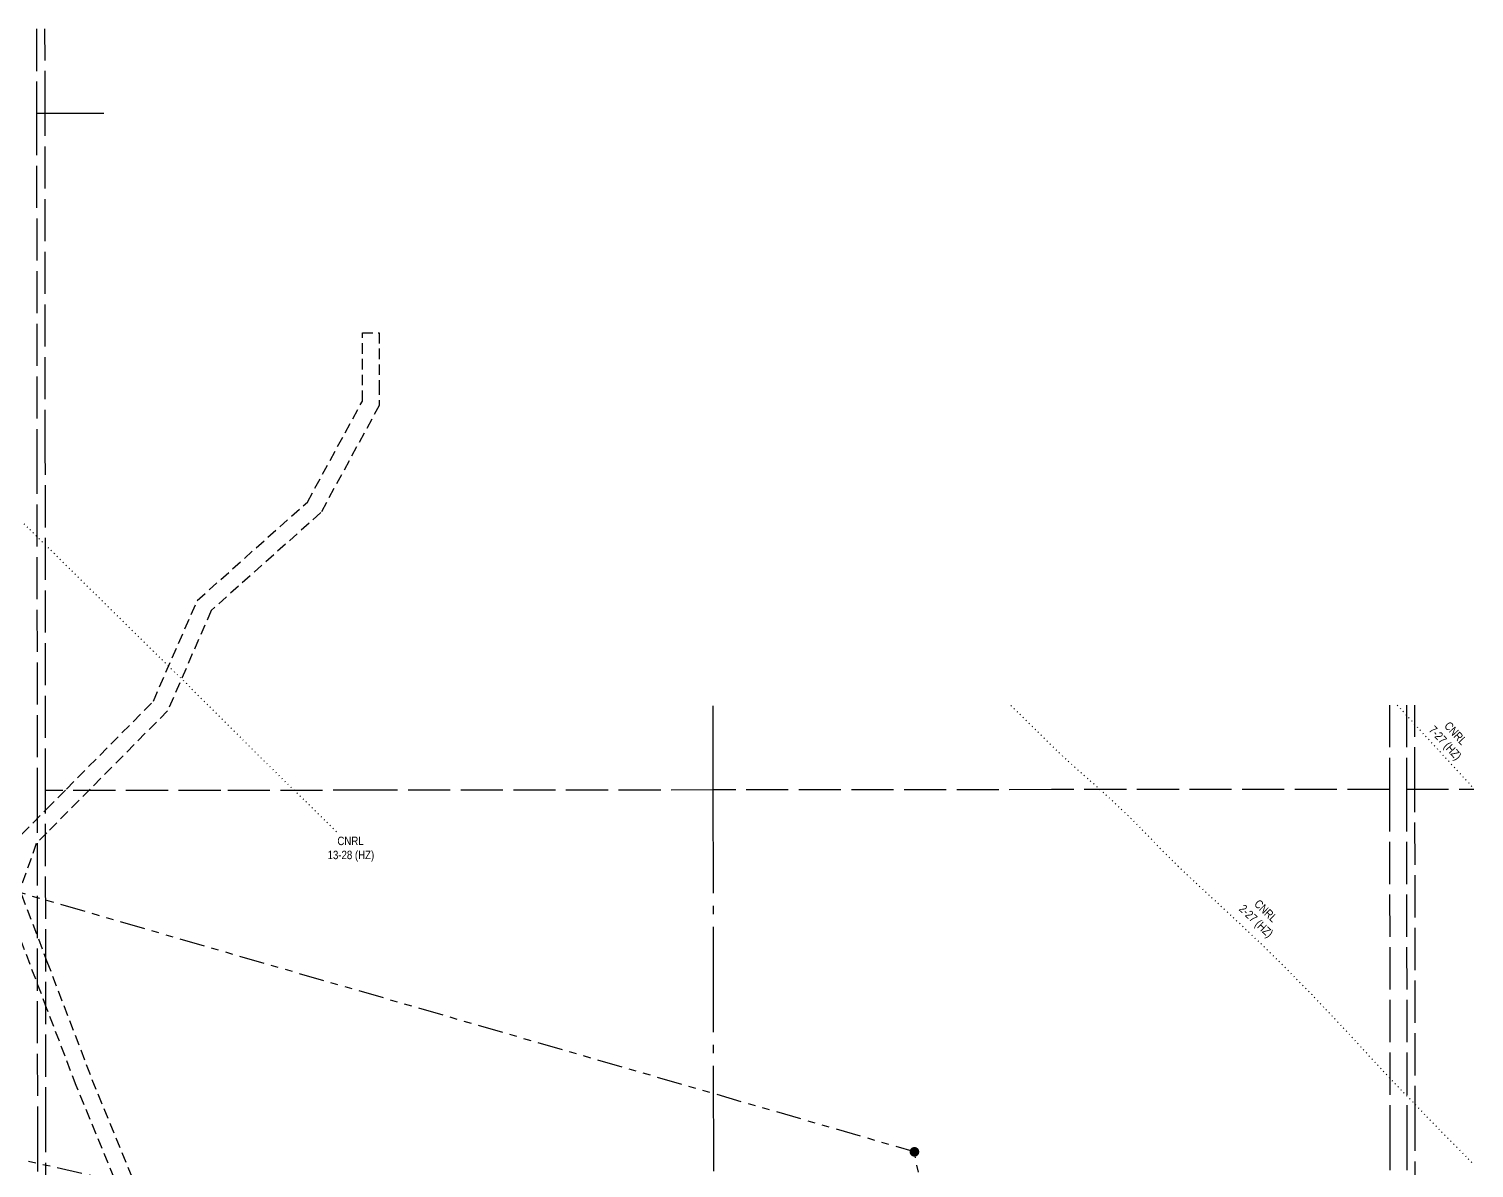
# Model space of a CAD drawing. Extents: x 493830 to 508605, y 6011694 to 6019262.
# Drawn here: x 503165 to 504881, y 6017818 to 6019170 of the extents above; entities that cross this region are included whole.
import ezdxf

# ---------------------------------------------------------------- set-up
doc = ezdxf.new("R2010")
doc.units = 0
doc.header["$LTSCALE"] = 5
for name, pattern in [('foc-ACCESSROAD', [3.75, 2.5, -1.25]), ('foc-DOT', [1, 0.2, -0.8]), ('foc-DRILLPATH', [14.75, 6, -1.75, 1.75, -1.75, 1.75, -1.75]), ('foc-QUARTERLINE', [33, 25, -3, 2, -3]), ('foc-UNSURVEYED', [12.5, 10, -2.5])]:
    doc.linetypes.add(name, pattern=pattern)
for name, color, linetype in [('AS-DRILL-T', 8, 'Continuous'), ('DETAIL-HZ-Existing', 8, 'foc-DOT'), ('F-AR', 190, 'foc-ACCESSROAD'), ('L-MON', 1, 'Continuous'), ('L-SECQ', 8, 'foc-QUARTERLINE'), ('L-USEC', 7, 'foc-UNSURVEYED'), ('P-PDRILLPATH', 12, 'foc-DRILLPATH')]:
    doc.layers.add(name, color=color, linetype=linetype)
doc.styles.add('80L', font='ARIALN.TTF', dxfattribs={"height": 10})

# ---------------------------------------------------------------- blocks, each defined once
blk = doc.blocks.new('plbh')
at = {"layer": 'L-MON'}
h = blk.add_hatch(color=255, dxfattribs=at)
h.dxf.hatch_style = 1
edge = h.paths.add_edge_path()
edge.add_arc((0, 0), 1.16, 0, 360)
h = blk.add_hatch(color=256, dxfattribs=at)
h.dxf.hatch_style = 1
h.paths.add_polyline_path([(-0.96, 0, 1), (0.96, 0, 1)])
h.paths.add_polyline_path([(0.91, 0, -1), (-0.91, 0, -1)], flags=16)
h.paths.add_polyline_path([(0.45, 0, -1), (-0.45, 0, -1)], flags=0)
h = blk.add_hatch(color=256, dxfattribs=at)
h.dxf.hatch_style = 1
h.paths.add_polyline_path([(-0.45, 0, 1), (0.45, 0, 1)])
h.paths.add_polyline_path([(0.4, 0, -1), (-0.4, 0, -1)], flags=16)
at = {"layer": 'L-MON', "color": 240}
for radius in [0.96, 0.91, 0.45, 0.4]:
    blk.add_circle((0, 0), radius, dxfattribs=at)

msp = doc.modelspace()

# ---------------------------------------------------------------- linework, layer by layer
at = {"layer": 'DETAIL-HZ-Existing', "flags": 128}
for points in [[(502579.382, 6019169.562), (502611.619, 6019136.053), (502650.191, 6019096.156), (502688.713, 6019056.658), (502707.985, 6019036.969), (502727.326, 6019017.35), (502746.517, 6018997.862), (502803.99, 6018939.325), (502842.633, 6018899.747), (502861.934, 6018879.838), (502920.078, 6018820.662), (502959.49, 6018781.874), (502998.632, 6018743.057), (503056.926, 6018684.21), (503116.199, 6018625.204), (503135.87, 6018605.725), (503175.363, 6018566.917), (503195.044, 6018547.638), (503214.715, 6018528.2), (503253.567, 6018489.862), (503312.691, 6018431.715), (503352.163, 6018393.008), (503371.734, 6018373.549), (503430.518, 6018315.043), (503450.159, 6018295.684), (503469.98, 6018276.215), (503489.581, 6018257.156), (503509.422, 6018237.767), (503531.314, 6018216.289)], [(504331.291, 6018366.996), (504350.033, 6018348.797), (504369.799, 6018329.433), (504389.465, 6018310.05), (504409.941, 6018291.237), (504430.706, 6018273.084), (504451.312, 6018254.442), (504471.298, 6018235.479), (504490.905, 6018215.795), (504509.961, 6018196.011), (504529.598, 6018176.438), (504549.734, 6018157.545), (504570.049, 6018138.782), (504610.561, 6018101.166), (504630.667, 6018081.943), (504649.773, 6018063.119), (504669.3, 6018043.515), (504688.646, 6018023.751), (504707.743, 6018003.827), (504726.74, 6017983.683), (504745.487, 6017963.379), (504763.894, 6017943.365), (504783.101, 6017922.841), (504802.208, 6017902.897), (504821.395, 6017883.033), (504840.571, 6017863.249), (504859.718, 6017843.785), (504879.504, 6017824.022), (504881.467, 6017822.109)], [(504790.077, 6018367.421), (504803.414, 6018353.022), (504821.961, 6018332.617), (504840.728, 6018312.323), (504877.992, 6018271.834), (504880.988, 6018268.655)]]:
    msp.add_lwpolyline(points, dxfattribs=at)
at = {"layer": 'F-AR'}
for points in [[(503156.543, 6018214.085), (503186.415, 6018244.253), (503209.721, 6018267.79), (503312.934, 6018372.023), (503365.078, 6018491.746), (503495.907, 6018608.519), (503561.246, 6018728.345), (503561.172, 6018809.33), (503581.176, 6018809.348), (503581.232, 6018748.376), (503581.255, 6018723.255), (503511.812, 6018595.903), (503381.667, 6018479.741), (503329.78, 6018360.606), (503237.896, 6018267.814), (503186.437, 6018215.845), (503173.912, 6018203.195), (503156.326, 6018153.421)], [(503156.334, 6018142.507), (503186.553, 6018063.284), (503239.974, 6017923.231), (503337.182, 6017685.888)], [(503308.903, 6017702.155), (503221.37, 6017915.874), (503186.596, 6018007.042), (503156.377, 6018086.267)]]:
    msp.add_lwpolyline(points, dxfattribs=at)
at = {"layer": 'L-SECQ', "flags": 128}
for points in [[(503174.27, 6019070.18), (503254.111, 6019070.252)], [(503977.963, 6018266.722), (503977.871, 6018366.668)], [(503978.68, 6017484.134), (503977.963, 6018266.722)]]:
    msp.add_lwpolyline(points, dxfattribs=at)
at = {"layer": 'L-USEC'}
for p, q in [((503174.194, 6019170.124), (503174.27, 6019070.177)), ((503184.323, 6019070.189), (503184.247, 6019170.137)), ((503174.27, 6019070.177), (503174.577, 6018668.077)), ((503184.63, 6018668.089), (503184.323, 6019070.189)), ((503174.577, 6018668.077), (503174.884, 6018265.974)), ((503184.937, 6018265.987), (503184.63, 6018668.089)), ((504780.935, 6018367.413), (504781.042, 6018267.466)), ((504801.041, 6018367.434), (504801.149, 6018267.488)), ((504811.201, 6018267.496), (504811.094, 6018367.441)), ((503174.884, 6018265.974), (503175.191, 6017863.874)), ((503392.895, 6018266.166), (503184.937, 6018265.987)), ((503185.244, 6017863.887), (503184.937, 6018265.987)), ((503576.417, 6018266.34), (503392.895, 6018266.166)), ((503977.963, 6018266.722), (503576.417, 6018266.34)), ((504379.502, 6018267.094), (503977.963, 6018266.722)), ((504781.042, 6018267.466), (504379.502, 6018267.094)), ((504781.042, 6018267.466), (504781.473, 6017865.383)), ((504801.159, 6018267.486), (504880.989, 6018267.563)), ((504801.159, 6018267.488), (504801.59, 6017865.404)), ((504811.632, 6017865.413), (504811.201, 6018267.496)), ((503175.191, 6017863.874), (503175.278, 6017749.47)), ((503185.549, 6017461.786), (503185.244, 6017863.887)), ((504781.473, 6017865.383), (504781.905, 6017463.3)), ((504801.59, 6017865.404), (504802.022, 6017463.321)), ((504812.063, 6017463.331), (504811.632, 6017865.413))]:
    msp.add_line(p, q, dxfattribs=at)
at = {"layer": 'P-PDRILLPATH', "flags": 128}
for points in [[(504427.402, 6016743.804), (504216.805, 6017837.172), (500192.074, 6019002.72)], [(504434.718, 6016743.843), (504551.969, 6017517.654), (499822.205, 6018567.702)]]:
    msp.add_lwpolyline(points, dxfattribs=at)

# ---------------------------------------------------------------- block references
at = {"layer": 'L-MON', "xscale": 4.997330249999968, "yscale": 4.997330249999968, "zscale": 4.997330249999968}
msp.add_blockref('plbh', (504216.805, 6017837.173), dxfattribs=at)

# ---------------------------------------------------------------- texts
at = {"layer": 'AS-DRILL-T', "char_height": 10, "attachment_point": 1, "style": '80L'}
for s, insert, rotation in [('\\pi9.10866;CNRL\\P\\pi0.31603;7-27 (HZ)', (504846.446, 6018355.648), 312.625287), ('\\pi9.10866;CNRL\\P\\pi0.21371;2-27 (HZ)', (504619.797, 6018143.938), 316.286281)]:
    msp.add_mtext_dynamic_manual_height_columns(s, width=48.41514, gutter_width=50, heights=[0], dxfattribs=dict(at, insert=insert, rotation=rotation))
at = {"layer": 'AS-DRILL-T', "insert": (503519.203, 6018211.282), "char_height": 10, "attachment_point": 1, "style": '80L'}
msp.add_mtext_dynamic_manual_height_columns('\\pi12.2942;CNRL\\P\\pi0.66733;13-28 (HZ)', width=54.78622, gutter_width=50, heights=[0], dxfattribs=at)

doc.saveas('drawing.dxf')
